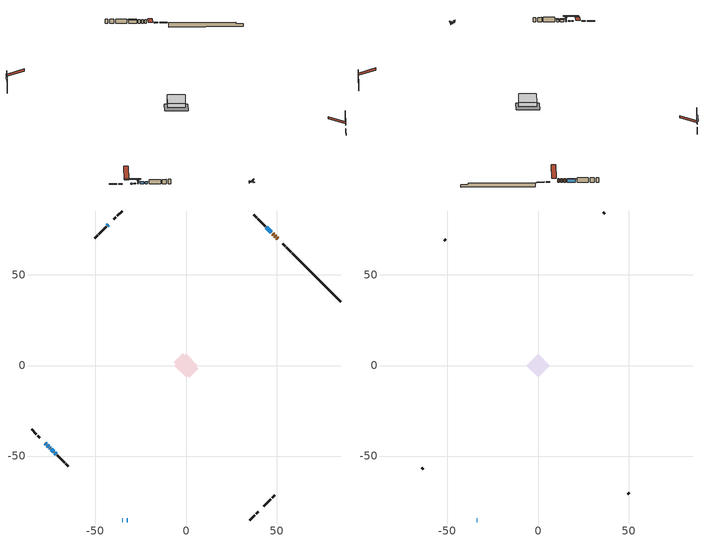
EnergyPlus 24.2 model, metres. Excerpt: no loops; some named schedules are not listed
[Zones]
conditioned space
 floor adiabatic (AdiabaticFloorConstruction): -6.41,0 0,6.41 6.41,0 0,-6.41 z0.53
 floor foundation (Slab1 construction): -6.64,1.76 -1.76,6.64 6.64,-1.76 1.76,-6.64 z-1.88
 wall outside (RimJoist1 construction): 35.32,-85.27 38,-82.59 / -85.27,-35.32 -82.59,-38 / -35.32,85.27 -38,82.59 / 58.04,62.55 55.36,65.23 z0.53:0.83
 wall outside (RimJoist2 construction): 38.66,-81.93 39.9,-80.69 / -81.93,-38.66 -80.69,-39.9 / -38.66,81.93 -39.9,80.69 / 54.7,65.89 53.46,67.13 z0.53:0.83
 wall outside (AdiabaticWallConstruction 1): 50.5,70.09 50.09,70.49 / 49.44,71.15 49.03,71.56 / 48.37,72.21 47.79,72.79 z0.53:2.56
 wall outside (AdiabaticWallConstruction): -35.32,-85.27 -34.78,-85.27 / -32.68,-85.27 -32.14,-85.27 z0.53:1.42; -42.85,77.73 -43.47,77.12 / -77.73,-42.85 -77.14,-43.45 / -76.48,-44.1 -75.87,-44.72 z0.53:1.01; -75.22,-45.37 -74.89,-45.69 z0.53:2.56; -74.24,-46.35 -73.05,-47.54 / -72.39,-48.19 -71.67,-48.91 z0.53:1.7; 47.14,73.45 44.27,76.32 z0.53:2.26
 wall outside (Wall1 construction): 42.85,-77.73 46.89,-73.7 / -71.02,-49.57 -66.98,-53.6 / -44.12,76.47 -48.16,72.43 / 43.61,76.98 39.57,81.01 z0.53:2.97
 wall outside (Wall2 construction): 47.55,-73.04 48.98,-71.61 / -66.33,-54.26 -64.89,-55.69 / -48.81,71.77 -50.25,70.34 / 38.92,81.67 37.48,83.1 z0.53:2.97
 wall foundation (FoundationWall1 construction): 58.69,61.89,-1.88 58.69,61.89,0.53 82.61,37.98,0.53 82.61,37.98,-0.24 85.27,35.32,-0.24 85.27,35.32,-1.88
 window (WindowConstruction 4): -35.32,-85.27 -34.79,-85.27 z0.53:1.42
 window (WindowConstruction 6): -42.85,77.73 -43.46,77.12 z0.53:1.01
 window (WindowConstruction 7): -77.73,-42.85 -77.14,-43.45 z0.53:1.01
 window (WindowConstruction 8): -76.48,-44.1 -75.87,-44.71 z0.53:1.01
 window (WindowConstruction): -75.22,-45.37 -74.89,-45.69 z0.53:2.56
 window (WindowConstruction 1): -74.24,-46.35 -73.05,-47.54 z0.53:1.7
 window (WindowConstruction 2): -72.39,-48.19 -71.68,-48.91 z0.53:1.7
 window (WindowConstruction 5): -32.67,-85.27 -32.14,-85.27 z0.53:1.42
 window (WindowConstruction 3): 47.14,73.45 44.27,76.32 z0.53:2.26
 door (Door): 50.5,70.09 50.09,70.49 z0.53:2.56
 door (Door 1): 49.44,71.15 49.03,71.56 z0.53:2.56
 door (Door 2): 48.37,72.21 47.79,72.79 z0.53:2.56
 ceiling adiabatic (AdiabaticFloorConstruction): 0,-6.41 6.41,0 0,6.41 -6.41,0 z0.53
attic - vented
 floor to conditioned space (Floor1 construction Reversed): -6.41,0 0,6.41 6.41,0 0,-6.41 z2.97
 wall outside (AdiabaticWallConstruction): -33.86,-85.27 -33.6,-85.27 z0.53:0.86
 wall outside (Wall3 construction): 49.64,-70.95 50.49,-70.1 / -64.24,-56.35 -63.39,-57.2 / -50.9,69.68 -51.75,68.83 / 36.83,83.76 35.98,84.61 z0.53:2.97
 window (WindowConstruction 9): -33.86,-85.27 -33.6,-85.27 z0.53:0.86
 roof outside (Roof1 construction): 42.2,-78.39,2.97 35.96,-72.15,5.91 34.31,-73.79,5.91 40.55,-80.03,2.97; -78.39,-42.2,2.97 -72.15,-35.96,5.91 -73.79,-34.31,5.91 -80.03,-40.55,2.97; -42.2,78.39,2.97 -35.96,72.15,5.91 -34.31,73.79,5.91 -40.55,80.03,2.97; 51.16,69.43,2.97 44.92,63.19,5.91 46.56,61.54,5.91 52.8,67.78,2.97
shading: -33.45,-85.27 -34.01,-85.27 -34.01,-87.4 -33.45,-87.4 z1.01; -34.61,-85.27 -35.5,-85.27 -35.5,-85.73 -34.61,-85.73 z1.6; -45.3,75.29 -41.02,79.56 -41.35,79.89 -45.62,75.62 z3.6; -75.31,-45.28 -79.56,-41.02 -79.89,-41.35 -75.63,-45.6 z3.6; -74.04,-46.55 -78.31,-42.27 -78.64,-42.6 -74.37,-46.87 z3.6; -74.76,-45.82 -75.34,-45.24 -75.67,-45.57 -75.09,-46.15 z2.74; -72.92,-47.66 -74.36,-46.22 -74.69,-46.55 -73.25,-47.99 z1.88; -71.55,-49.04 -72.52,-48.07 -72.85,-48.39 -71.87,-49.36 z1.88; -31.96,-85.27 -32.85,-85.27 -32.85,-85.73 -31.96,-85.73 z1.6; 44.14,76.45 47.26,73.32 47.59,73.65 44.46,76.77 z2.44
[Building]
Building 1: Terrain=Suburbs
[Site:Location]
Quebec Intl AP_QC: Latitude {deg}=46.8; Longitude {deg}=-71.38; Time Zone {hr}=-5; Elevation {m}=74; Keep Site Location Information=Yes
[Site:GroundTemperature:Shallow]
0.0108218, -2.24938, -2.43038, -1.3578, 2.94801, 7.23376, 10.9493, 13.303, 13.5029, 11.5886, 7.96783, 3.81355
[Site:WaterMainsTemperature]
Calculation Method=Schedule; Temperature Schedule=mains temperature schedule
[Material] Roughness=Rough; Thermal Absorptance=0.9
Name | Thickness {m} | Conductivity {W/m-K} | Density {kg/m3} | Specific Heat {J/kg-K} | Solar Absorptance | Visible Absorptance
asphalt or fiberglass shingles | 0.00635 | 0.162714 | 1121.4 | 1465.45 | 0.4 | 0.4
ceiling loosefill ins | 0.0846667 | 0.0480833 | 16.02 | 1046.75 | 0.7 | 0.7
ceiling stud and cavity | 0.1397 | 0.100938 | 65.682 | 1177.47 | 0.7 | 0.7
concrete 4.0 in. | 0.1016 | 1.803125 | 2242.8 | 837.4 | 0.7 | 0.7
concrete 8.0 in. | 0.2032 | 1.803125 | 2242.8 | 837.4 | 0.7 | 0.7
door material | 0.04445 | 0.0451087 | 512.64 | 1214.23 | 0.7 | 0.7
door material 1 | 0.04445 | 0.188738 | 512.64 | 1214.23 | 0.7 | 0.7
exterior vertical ins | 0.0354312 | 0.029427 | 32.04 | 1214.23 | 0.7 | 0.7
floor covering | 0.0127 | 0.0433444 | 54.468 | 1339.84 | 0.6 | 0.6
floor rigid ins; wall rigid ins | 0.512978 | 0.029427 | 32.04 | 1214.23 | 0.7 | 0.7
floor stud and cavity | 0.1397 | 1.75129 | 37.0049 | 1207.88 | 0.7 | 0.7
furniture material conditioned space 1 | 0.1524 | 0.115458 | 640.8 | 1214.23 | 0.6 | 0.6
gypsum board | 0.0127 | 0.160291 | 801 | 837.4 | 0.6 | 0.6
gypsum board 1 | 0.0127 | 0.160291 | 801 | 837.4 | 0.7 | 0.7
osb sheathing 0.5 in. | 0.0127 | 0.115458 | 512.64 | 1214.23 | 0.7 | 0.7
osb sheathing 0.75 in. | 0.01905 | 0.115458 | 512.64 | 1214.23 | 0.7 | 0.7
osb sheathing 2.0 in. | 0.0508 | 0.115458 | 512.64 | 1214.23 | 0.7 | 0.7
rim joist rigid ins | 0.051816 | 0.029427 | 32.04 | 1214.23 | 0.7 | 0.7
rim joist stud and cavity | 0.0508 | 0.0279939 | 125.044 | 1163.47 | 0.6 | 0.6
rim joist stud and cavity 1 | 0.0508 | 0.263278 | 125.044 | 1163.47 | 0.6 | 0.6
wall stud and cavity | 0.1397 | 0.0908802 | 139.0536 | 1170.24 | 0.7 | 0.7
wall stud and cavity 1 | 0.1397 | 0.0868986 | 139.0536 | 1170.24 | 0.7 | 0.7
wall stud and cavity 2 | 0.0889 | 6.1454 | 50.32683 | 1063.81 | 0.6 | 0.6
wall stud and cavity 3 | 0.0889 | 0.380278 | 52.3479 | 1209.89 | 0.7 | 0.7
wall stud and cavity 4 | 0.0889 | 0.391764 | 83.0341 | 1211.67 | 0.7 | 0.7
wood siding | 0.0254 | 0.102417 | 544.68 | 1172.36 | 0.4 | 0.4
wood siding 1 | 0.00254 | 0.102417 | 544.68 | 1172.36 | 0.4 | 0.4
wood siding 2; wood siding 3; wood siding 4 | 0.0254 | 0.102417 | 544.68 | 1172.36 | 0.7 | 0.7
[WindowMaterial:SimpleGlazingSystem]
Name | U-Factor {W/m2-K} | Solar Heat Gain Coefficient
WindowMaterial | 2.99003 | 0.61
WindowMaterial 1 | 2.94348 | 0.64
WindowMaterial 2 | 2.93155 | 0.66
WindowMaterial 3 | 2.91679 | 0.67
WindowMaterial 4 | 6.78351 | 0.73
WindowMaterial 5 | 3.308 | 0.58
WindowMaterial 6 | 3.003662 | 0.58
WindowMaterial 7 | 3.00253 | 0.58
WindowMaterial 8 | 7.4291 | 0.57
[Construction]
AdiabaticFloorConstruction: floor stud and cavity, floor rigid ins, osb sheathing 0.75 in., floor covering
AdiabaticWallConstruction: wood siding 3, wall rigid ins, wall stud and cavity 3, gypsum board
AdiabaticWallConstruction 1: wood siding 4, wall rigid ins, wall stud and cavity 3, gypsum board
Door; Door 1: door material
Door 2: door material 1
Floor1 construction Reversed: gypsum board, ceiling stud and cavity, ceiling loosefill ins
FoundationWall1 construction: concrete 8.0 in., gypsum board 1
furniture construction conditioned space 1: furniture material conditioned space 1
PartitionWallConstruction: gypsum board, wall stud and cavity 4, gypsum board
RimJoist1 construction: wood siding 2, osb sheathing 2.0 in., rim joist stud and cavity
RimJoist2 construction: wood siding 2, rim joist rigid ins, osb sheathing 2.0 in., rim joist stud and cavity 1
Roof1 construction: asphalt or fiberglass shingles
Slab1 construction: concrete 4.0 in.
Wall1 construction: wood siding, osb sheathing 0.5 in., wall stud and cavity, gypsum board
Wall2 construction: wood siding, osb sheathing 0.5 in., wall stud and cavity 1, gypsum board
Wall3 construction: wood siding 1, wall stud and cavity 2
WindowConstruction: WindowMaterial
WindowConstruction 1: WindowMaterial 1
WindowConstruction 2: WindowMaterial 2
WindowConstruction 3: WindowMaterial 3
WindowConstruction 4; WindowConstruction 5: WindowMaterial 4
WindowConstruction 6: WindowMaterial 5
WindowConstruction 7: WindowMaterial 6
WindowConstruction 8: WindowMaterial 7
WindowConstruction 9: WindowMaterial 8
[Zone] Multiplier=1; Part of Total Floor Area=Yes
Name | Volume {m3}
attic - vented | 39.207
conditioned space | 412.8
[Space]
Name | Zone | Volume {m3}
attic - vented 1 | attic - vented | 39.207
conditioned space 1 | conditioned space | 412.8
[ZoneInfiltration:EffectiveLeakageArea]
infil attic - vented 1: Zone or Space=attic - vented 1; Schedule=Always On Discrete; Effective Air Leakage Area {cm2}=3031.38; Stack Coefficient=0.000374422; Wind Coefficient=1.30738e-05
[ZoneMixing]
whole house fan mix: Zone or Space=attic - vented; Schedule=Always On Continuous; Design Flow Rate Calculation Method=Flow/Zone; Design Flow Rate {m3/s}=0; Source Zone or Space=conditioned space
[SurfaceProperty:ExposedFoundationPerimeter]
Slab1: Exposed Perimeter Calculation Method=TotalExposedPerimeter; Total Exposed Perimeter {m}=37.583
[InternalMass] Zone or ZoneList=conditioned space; Space or SpaceList=conditioned space 1
Name | Construction | Surface Area {m2}
furniture mass conditioned space 1 | furniture construction conditioned space 1 | 65.6802
partition wall mass | PartitionWallConstruction | 164.201
[Lights]
interior lighting: Zone or ZoneList or Space or SpaceList=conditioned space 1; Schedule=interior lighting schedule; Design Level Calculation Method=LightingLevel; Lighting Level {W}=343.2; Return Air Fraction=0; Fraction Radiant=0.6; Fraction Visible=0.2; Fraction Replaceable=1
[People]
occupants: Zone or ZoneList or Space or SpaceList=conditioned space 1; Number of People Schedule=occupants schedule; Number of People Calculation Method=People; Number of People=3; Fraction Radiant=0.314171; Sensible Heat Fraction=0.56303; Activity Level Schedule=occupants activity schedule; Carbon Dioxide Generation Rate {m3/s-W}=0; Enable ASHRAE 55 Comfort Warnings=No; Mean Radiant Temperature Calculation Type=EnclosureAveraged
[ElectricEquipment] Zone or ZoneList or Space or SpaceList=conditioned space 1; Design Level Calculation Method=EquipmentLevel
Name | Schedule | Design Level {W} | Fraction Latent | Fraction Radiant | Fraction Lost
clothes dryer | clothes dryer schedule | 140.772 | 0.015 | 0.081 | 0.85
clothes washer | clothes washer schedule | 32.1985 | 0.03 | 0.162 | 0.7
cooking range | cooking range schedule | 215.147 | 0.08 | 0.432 | 0.2
dishwasher | dishwasher schedule | 66.8632 | 0.3 | 0.18 | 0.4
fridge | fridge schedule | 72.9452 | 0 | 0.6 | 0
mech vent bath fan 0 | mech vent bath fan 0 schedule | 50.2 | 0 | 0 | 1
mech vent house fan | mech vent house fan schedule | 1.9 | 0 | 0 | 1
mech vent house fan cfis | mech vent house fan cfis schedule | 0 | 0 | 0 | 0
misc plug loads | misc plug loads schedule | 494.7 | 0.045 | 0.513 | 0.1
whole house fan | Always On Discrete | 0 | 0 | 0 | 1
[OtherEquipment] Zone or ZoneList or Space or SpaceList=conditioned space 1; Design Level Calculation Method=EquipmentLevel
Name | Fuel Type | Schedule | Design Level {W} | Fraction Latent | Fraction Radiant | Fraction Lost
clothes dryer 1 | Electricity | clothes dryer schedule | 0 | 0.015 | 0.081 | 0.85
cooking range 1 | Electricity | cooking range schedule | 0 | 0.08 | 0.432 | 0.2
general water use latent | None | general water use schedule | 62.594 | 1 | 0 | 0
general water use sensible | None | general water use schedule | -61.6891 | 0 | 0.6 | 0
mech vent house fan latent load | None | Always On Discrete | 0 | 1 | 0 | 0
mech vent house fan sensible load | None | Always On Discrete | 0 | 0 | 0 | 0
water heater energy adjustment1 | Electricity | Always On Discrete | 0.01 | 0 | 0 | 1
[ZoneInfiltration:DesignFlowRate] Zone or ZoneList or Space or SpaceList=conditioned space 1; Schedule=Always On Discrete; Design Flow Rate Calculation Method=Flow/Zone; Design Flow Rate {m3/s}=0
infil flow; natural vent flow; whole house fan flow
[ZoneControl:Thermostat]
conditioned space Thermostat: Zone or ZoneList=conditioned space; Control Type Schedule=conditioned space Thermostat Schedule; Control 1=conditioned space temperature setpoint; Temperature Difference Between Cutout And Setpoint {deltaC}=0
[ZoneHVAC:Baseboard:Convective:Electric]
electric baseboard: Availability Schedule=Always On Discrete; Heating Design Capacity {W}=8785.98; Efficiency=1
[AirLoopHVAC:UnitarySystem]
unit heater unitary system: Control Type=Load; Controlling Zone or Thermostat Location=conditioned space; Dehumidification Control Type=None; Availability Schedule=Always On Discrete; Supply Fan=unit heater supply fan; Fan Placement=BlowThrough; Supply Air Fan Operating Mode Schedule=unit heater auto fan schedule; Heating Coil=unit heater htg coil; DX Heating Coil Sizing Ratio=1; Use DOAS DX Cooling Coil=No; Minimum Supply Air Temperature {C}=2; Latent Load Control=SensibleOnlyLoadControl; Cooling Supply Air Flow Rate Method=None; Heating Supply Air Flow Rate Method=SupplyAirFlowRate; Heating Supply Air Flow Rate {m3/s}=0.00141584; No Load Supply Air Flow Rate Method=SupplyAirFlowRate; No Load Supply Air Flow Rate {m3/s}=0; No Load Supply Air Flow Rate Control Set To Low Speed=Yes; Maximum Supply Air Temperature {C}=48.8889; Maximum Outdoor Dry-Bulb Temperature for Supplemental Heater Operation {C}=21; Ancillary On-Cycle Electric Power {W}=0; Ancillary Off-Cycle Electric Power {W}=0
[Fan:SystemModel]
unit heater supply fan: Availability Schedule=Always On Discrete; Design Maximum Air Flow Rate {m3/s}=0.00141584; Speed Control Method=Discrete; Electric Power Minimum Flow Rate Fraction=0.2; Design Pressure Rise {Pa}=500; Motor Efficiency=1; Motor In Air Stream Fraction=1; Design Electric Power Consumption {W}=Autosize; Design Power Sizing Method=PowerPerFlow; Electric Power Per Unit Flow Rate {W/(m3/s)}=28251.7; Electric Power Per Unit Flow Rate Per Unit Pressure {W/((m3/s)-Pa)}=1.66667; Fan Total Efficiency=0.7; Motor Loss Radiative Fraction=0; Number of Speeds=1; Speed Flow Fraction 1=1; Speed Electric Power Fraction 1=1
[Coil:Heating:Fuel]
unit heater htg coil: Availability Schedule=Always On Discrete; Fuel Type=OtherFuel1; Burner Efficiency=0.3; Nominal Capacity {W}=0.293071; On Cycle Parasitic Electric Load {W}=0; Off Cycle Parasitic Fuel Load {W}=0
[Zone equipment]
conditioned space: electric baseboard, unit heater unitary system
[Foundation:Kiva]
Foundation Kiva 1: Initial Indoor Air Temperature {C}=18; Wall Height Above Grade {m}=0.529986; Wall Depth Below Slab {m}=0.2032; Custom Block Material Name 1=exterior vertical ins; Custom Block Depth 1 {m}=2.40999; Custom Block X Position 1 {m}=0.2159; Custom Block Z Position 1 {m}=0
[Foundation:Kiva:Settings]
Soil Conductivity {W/m-K}=0.849921; Soil Density {kg/m3}=1842.3; Soil Specific Heat {J/kg-K}=418.7; Ground Solar Absorptivity=0.9; Ground Thermal Absorptivity=0.9; Ground Surface Roughness {m}=0.03; Far-Field Width {m}=40; Deep-Ground Boundary Condition=ZeroFlux; Deep-Ground Depth {m}=40; Minimum Cell Dimension {m}=0.2; Maximum Cell Growth Coefficient=3; Simulation Timestep=Timestep
[Exterior:Lights]
exterior lighting: Schedule=exterior lighting schedule; Design Level {W}=75.6
[EnergyManagementSystem:GlobalVariable]
infil_program_Qfan
infil_program_Qinf
natural_vent_program_Qnv
natural_vent_program_Qwhf
[EnergyManagementSystem:Sensor]
Name | Output:Variable or Output:Meter Index Key | Output:Variable or Output:Meter
airflow_gain | infil flow | Infiltration Sensible Heat Gain Energy
airflow_gain_1 | natural vent flow | Infiltration Sensible Heat Gain Energy
airflow_gain_2 | whole house fan flow | Infiltration Sensible Heat Gain Energy
airflow_loss | infil flow | Infiltration Sensible Heat Loss Energy
airflow_loss_1 | natural vent flow | Infiltration Sensible Heat Loss Energy
airflow_loss_2 | whole house fan flow | Infiltration Sensible Heat Loss Energy
clg_load_cond |  | Cooling:EnergyTransfer:Zone:CONDITIONED SPACE
clg_sp_s; clg_sp_s_1 | cooling setpoint | Schedule Value
clothes_dryer_exhaust_0_sch_s | clothes dryer exhaust 0 schedule | Schedule Value
conditioned_space_clg_unmet_s | conditioned space | Zone Cooling Setpoint Not Met Time
conditioned_space_htg_unmet_s | conditioned space | Zone Heating Setpoint Not Met Time
cool_season | cooling season schedule | Schedule Value
fridge_tin_s | conditioned space | Zone Mean Air Temperature
htg_load_cond |  | Heating:EnergyTransfer:Zone:CONDITIONED SPACE
htg_sp_s; htg_sp_s_1 | heating setpoint | Schedule Value
ig_ee_conv | clothes dryer | Electric Equipment Convective Heating Energy
ig_ee_conv_2 | cooking range | Electric Equipment Convective Heating Energy
ig_ee_conv_4 | fridge | Electric Equipment Convective Heating Energy
ig_ee_conv_5 | misc plug loads | Electric Equipment Convective Heating Energy
ig_ee_conv_6 | whole house fan | Electric Equipment Convective Heating Energy
ig_ee_rad | clothes dryer | Electric Equipment Radiant Heating Energy
ig_ee_rad_2 | cooking range | Electric Equipment Radiant Heating Energy
ig_ee_rad_4 | fridge | Electric Equipment Radiant Heating Energy
ig_ee_rad_5 | misc plug loads | Electric Equipment Radiant Heating Energy
ig_ee_rad_6 | whole house fan | Electric Equipment Radiant Heating Energy
ig_lgt_conv | interior lighting | Lights Convective Heating Energy
ig_lgt_rad | interior lighting | Lights Radiant Heating Energy
ig_lgt_vis | interior lighting | Lights Visible Radiation Heating Energy
ig_oe_conv | clothes dryer 1 | Other Equipment Convective Heating Energy
ig_oe_conv_1 | cooking range 1 | Other Equipment Convective Heating Energy
ig_oe_conv_2 | general water use latent | Other Equipment Convective Heating Energy
ig_oe_conv_3 | general water use sensible | Other Equipment Convective Heating Energy
ig_oe_conv_4 | water heater energy adjustment1 | Other Equipment Convective Heating Energy
ig_oe_rad | clothes dryer 1 | Other Equipment Radiant Heating Energy
ig_oe_rad_1 | cooking range 1 | Other Equipment Radiant Heating Energy
ig_oe_rad_2 | general water use latent | Other Equipment Radiant Heating Energy
ig_oe_rad_3 | general water use sensible | Other Equipment Radiant Heating Energy
ig_oe_rad_4 | water heater energy adjustment1 | Other Equipment Radiant Heating Energy
ig_ppl_conv | occupants | People Convective Heating Energy
ig_ppl_rad | occupants | People Radiant Heating Energy
im_conv | furniture mass conditioned space 1 | Surface Inside Face Convection Heat Gain Energy
im_conv_1 | partition wall mass | Surface Inside Face Convection Heat Gain Energy
im_ig | furniture mass conditioned space 1 | Surface Inside Face Internal Gains Radiation Heat Gain Energy
im_ig_1 | partition wall mass | Surface Inside Face Internal Gains Radiation Heat Gain Energy
im_lgt | furniture mass conditioned space 1 | Surface Inside Face Lights Radiation Heat Gain Energy
im_lgt_1 | partition wall mass | Surface Inside Face Lights Radiation Heat Gain Energy
im_sol | furniture mass conditioned space 1 | Surface Inside Face Solar Radiation Heat Gain Energy
im_sol_1 | partition wall mass | Surface Inside Face Solar Radiation Heat Gain Energy
im_surf | furniture mass conditioned space 1 | Surface Inside Face Net Surface Thermal Radiation Heat Gain Energy
im_surf_1 | partition wall mass | Surface Inside Face Net Surface Thermal Radiation Heat Gain Energy
mech_vent_bath_fan_0_sch_s | mech vent bath fan 0 schedule | Schedule Value
mv_conv | mech vent bath fan 0 | Electric Equipment Convective Heating Energy
mv_conv_1 | mech vent house fan | Electric Equipment Convective Heating Energy
mv_conv_2 | mech vent house fan cfis | Electric Equipment Convective Heating Energy
mv_conv_3 | mech vent house fan latent load | Other Equipment Convective Heating Energy
mv_conv_4 | mech vent house fan sensible load | Other Equipment Convective Heating Energy
mv_rad | mech vent bath fan 0 | Electric Equipment Radiant Heating Energy
mv_rad_1 | mech vent house fan | Electric Equipment Radiant Heating Energy
mv_rad_2 | mech vent house fan cfis | Electric Equipment Radiant Heating Energy
mv_rad_3 | mech vent house fan latent load | Other Equipment Radiant Heating Energy
mv_rad_4 | mech vent house fan sensible load | Other Equipment Radiant Heating Energy
natural_vent_s | natural vent schedule | Schedule Value
out_pb_s |  | Site Outdoor Air Barometric Pressure
out_wt_s |  | Site Outdoor Air Humidity Ratio
site_vw_s |  | Site Wind Speed
ss_back_out | Window1 | Surface Window Shortwave from Zone Back Out Window Heat Transfer Rate
ss_back_out_1 | Window12 | Surface Window Shortwave from Zone Back Out Window Heat Transfer Rate
ss_back_out_2 | Window13 | Surface Window Shortwave from Zone Back Out Window Heat Transfer Rate
ss_back_out_3 | Window14 | Surface Window Shortwave from Zone Back Out Window Heat Transfer Rate
ss_back_out_4 | Window2 | Surface Window Shortwave from Zone Back Out Window Heat Transfer Rate
ss_back_out_5 | Window3 | Surface Window Shortwave from Zone Back Out Window Heat Transfer Rate
ss_back_out_6 | Window5 | Surface Window Shortwave from Zone Back Out Window Heat Transfer Rate
ss_back_out_7 | Window6 | Surface Window Shortwave from Zone Back Out Window Heat Transfer Rate
ss_back_out_8 | Window7 | Surface Window Shortwave from Zone Back Out Window Heat Transfer Rate
ss_conv | Door1 | Surface Inside Face Convection Heat Gain Energy
ss_conv_1 | Door2 | Surface Inside Face Convection Heat Gain Energy
ss_conv_10 | Window6 | Surface Inside Face Convection Heat Gain Energy
ss_conv_11 | Window7 | Surface Inside Face Convection Heat Gain Energy
ss_conv_2 | Door3 | Surface Inside Face Convection Heat Gain Energy
ss_conv_3 | Window1 | Surface Inside Face Convection Heat Gain Energy
ss_conv_4 | Window12 | Surface Inside Face Convection Heat Gain Energy
ss_conv_5 | Window13 | Surface Inside Face Convection Heat Gain Energy
ss_conv_6 | Window14 | Surface Inside Face Convection Heat Gain Energy
ss_conv_7 | Window2 | Surface Inside Face Convection Heat Gain Energy
ss_conv_8 | Window3 | Surface Inside Face Convection Heat Gain Energy
ss_conv_9 | Window5 | Surface Inside Face Convection Heat Gain Energy
ss_ig | Door1 | Surface Inside Face Internal Gains Radiation Heat Gain Energy
ss_ig_1 | Door2 | Surface Inside Face Internal Gains Radiation Heat Gain Energy
ss_ig_10 | Window6 | Surface Inside Face Internal Gains Radiation Heat Gain Energy
ss_ig_11 | Window7 | Surface Inside Face Internal Gains Radiation Heat Gain Energy
ss_ig_2 | Door3 | Surface Inside Face Internal Gains Radiation Heat Gain Energy
ss_ig_3 | Window1 | Surface Inside Face Internal Gains Radiation Heat Gain Energy
ss_ig_4 | Window12 | Surface Inside Face Internal Gains Radiation Heat Gain Energy
ss_ig_5 | Window13 | Surface Inside Face Internal Gains Radiation Heat Gain Energy
ss_ig_6 | Window14 | Surface Inside Face Internal Gains Radiation Heat Gain Energy
ss_ig_7 | Window2 | Surface Inside Face Internal Gains Radiation Heat Gain Energy
ss_ig_8 | Window3 | Surface Inside Face Internal Gains Radiation Heat Gain Energy
ss_ig_9 | Window5 | Surface Inside Face Internal Gains Radiation Heat Gain Energy
ss_lgt | Door1 | Surface Inside Face Lights Radiation Heat Gain Energy
ss_lgt_1 | Door2 | Surface Inside Face Lights Radiation Heat Gain Energy
ss_lgt_2 | Door3 | Surface Inside Face Lights Radiation Heat Gain Energy
ss_sol | Door1 | Surface Inside Face Solar Radiation Heat Gain Energy
ss_sol_1 | Door2 | Surface Inside Face Solar Radiation Heat Gain Energy
ss_sol_2 | Door3 | Surface Inside Face Solar Radiation Heat Gain Energy
ss_surf | Door1 | Surface Inside Face Net Surface Thermal Radiation Heat Gain Energy
ss_surf_1 | Door2 | Surface Inside Face Net Surface Thermal Radiation Heat Gain Energy
ss_surf_10 | Window6 | Surface Inside Face Net Surface Thermal Radiation Heat Gain Energy
ss_surf_11 | Window7 | Surface Inside Face Net Surface Thermal Radiation Heat Gain Energy
ss_surf_2 | Door3 | Surface Inside Face Net Surface Thermal Radiation Heat Gain Energy
ss_surf_3 | Window1 | Surface Inside Face Net Surface Thermal Radiation Heat Gain Energy
ss_surf_4 | Window12 | Surface Inside Face Net Surface Thermal Radiation Heat Gain Energy
ss_surf_5 | Window13 | Surface Inside Face Net Surface Thermal Radiation Heat Gain Energy
ss_surf_6 | Window14 | Surface Inside Face Net Surface Thermal Radiation Heat Gain Energy
ss_surf_7 | Window2 | Surface Inside Face Net Surface Thermal Radiation Heat Gain Energy
ss_surf_8 | Window3 | Surface Inside Face Net Surface Thermal Radiation Heat Gain Energy
ss_surf_9 | Window5 | Surface Inside Face Net Surface Thermal Radiation Heat Gain Energy
ss_trans_in | Window1 | Surface Window Transmitted Solar Radiation Rate
ss_trans_in_1 | Window12 | Surface Window Transmitted Solar Radiation Rate
ss_trans_in_2 | Window13 | Surface Window Transmitted Solar Radiation Rate
ss_trans_in_3 | Window14 | Surface Window Transmitted Solar Radiation Rate
ss_trans_in_4 | Window2 | Surface Window Transmitted Solar Radiation Rate
ss_trans_in_5 | Window3 | Surface Window Transmitted Solar Radiation Rate
ss_trans_in_6 | Window5 | Surface Window Transmitted Solar Radiation Rate
ss_trans_in_7 | Window6 | Surface Window Transmitted Solar Radiation Rate
ss_trans_in_8 | Window7 | Surface Window Transmitted Solar Radiation Rate
